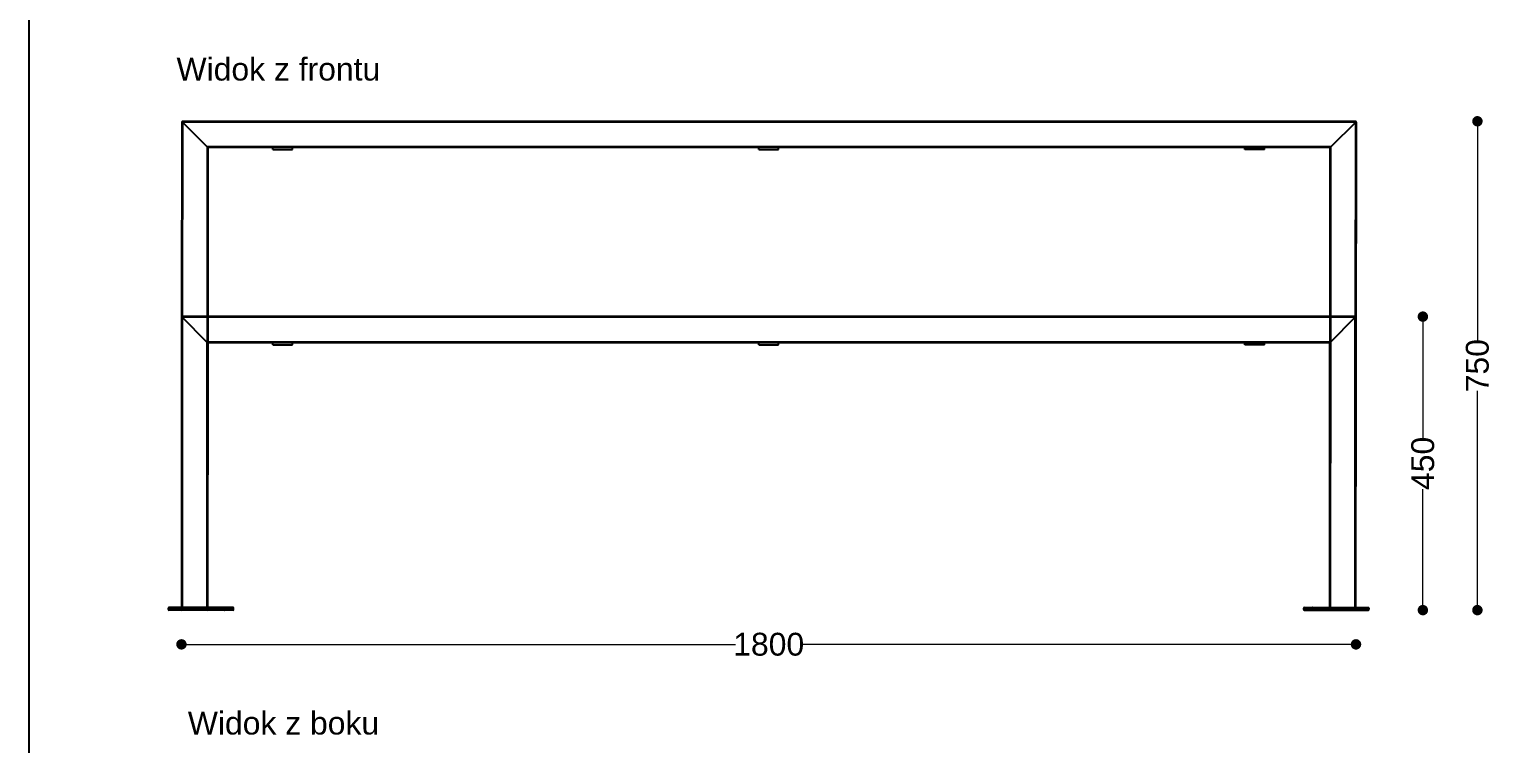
# Model space of a CAD drawing. Header units: millimetres. Extents: x 10366 to 13995, y 24552 to 29685.
# Drawn here: x 10366 to 12609, y 26052 to 27147 of the extents above; entities that cross this region are included whole.
import ezdxf

# ---------------------------------------------------------------- set-up
doc = ezdxf.new("R2010")
doc.units = ezdxf.units.MM
doc.header["$LTSCALE"] = 3
doc.layers.add('DomyÅ›lna', color=7, linetype='Continuous')
doc.layers.add('Hidden_lines', color=7, linetype='Continuous')
doc.styles.get("Standard").update_dxf_attribs({"font": 'arial.ttf'})
doc.dimstyles.new('MATEUSZ', dxfattribs={"dimtxt": 35, "dimasz": 16, "dimexe": 0.18, "dimexo": 0.0625, "dimgap": 0.09, "dimtad": 0, "dimdec": 0, "dimdsep": 46, "dimtxsty": 'Standard', "dimblk": 'DOT', "dimcen": 0.09, "dimse1": 1, "dimse2": 1, "dimadec": 0, "dimazin": 0, "dimtfac": 1, "dimtdec": 0, "dimtofl": 0, "dimtmove": 0, "dimatfit": 3, "dimfxl": 1, "dimtolj": 1, "dimtzin": 0, "dimlwd": 9, "dimlwe": 9, "dimarcsym": 0})

# ---------------------------------------------------------------- blocks, each defined once
blk = doc.blocks.new('_Dot')
at = {"color": 0, "linetype": 'ByBlock', "lineweight": -2}
blk.add_line((-0.5, 0), (-1, 0), dxfattribs=at)
at = {"color": 0, "linetype": 'ByBlock', "const_width": 0.5}
blk.add_lwpolyline([(-0.25, 0, 1), (0.25, 0, 1)], format="xyb", close=True, dxfattribs=at)
blk = doc.blocks.new('*D26')
at = {"color": 0, "lineweight": 9, "transparency": 16777216}
for p, q in [((10615.4, 26204), (11448.7, 26204)), ((12383.4, 26204), (11550, 26204))]:
    blk.add_line(p, q, dxfattribs=at)
at = {"layer": 'Defpoints', "color": 0, "transparency": 16777216}
for p in [(10599.4, 26260.5), (12399.4, 26260.5), (12399.4, 26204)]:
    blk.add_point(p, dxfattribs=at)
at = {"color": 0, "lineweight": 9, "transparency": 16777216, "xscale": 16, "yscale": 16, "zscale": 16, "rotation": 180}
blk.add_blockref('_Dot', (10599.4, 26204), dxfattribs=at)
at = {"color": 0, "lineweight": 9, "transparency": 16777216, "xscale": 16, "yscale": 16, "zscale": 16}
blk.add_blockref('_Dot', (12399.4, 26204), dxfattribs=at)
at = {"color": 0, "transparency": 16777216, "insert": (11499.4, 26204), "char_height": 35, "attachment_point": 5}
blk.add_mtext('\\A1;1800', dxfattribs=at)
blk = doc.blocks.new('*D27')
at = {"color": 0, "lineweight": 9, "transparency": 16777216}
for p, q in [((12501.9, 26690.5), (12501.9, 26520.9)), ((12501.9, 26272.5), (12501.9, 26442.1))]:
    blk.add_line(p, q, dxfattribs=at)
at = {"layer": 'Defpoints', "color": 0, "transparency": 16777216}
for p in [(12398.4, 26706.5), (12418.4, 26256.5), (12501.9, 26256.5)]:
    blk.add_point(p, dxfattribs=at)
at = {"color": 0, "lineweight": 9, "transparency": 16777216, "xscale": 16, "yscale": 16, "zscale": 16}
for p, rotation in [((12501.9, 26706.5), 90), ((12501.9, 26256.5), 270)]:
    blk.add_blockref('_Dot', p, dxfattribs=dict(at, rotation=rotation))
at = {"color": 0, "transparency": 16777216, "insert": (12501.9, 26481.5), "char_height": 35, "attachment_point": 5, "rotation": 90}
blk.add_mtext('\\A1;450', dxfattribs=at)
blk = doc.blocks.new('*D28')
at = {"color": 0, "lineweight": 9, "transparency": 16777216}
for p, q in [((12585.5, 26990), (12585.5, 26669.8)), ((12585.5, 26272.5), (12585.5, 26592.7))]:
    blk.add_line(p, q, dxfattribs=at)
at = {"layer": 'Defpoints', "color": 0, "transparency": 16777216}
for p in [(12398.9, 27006), (12585.5, 27006), (12418.4, 26256.5)]:
    blk.add_point(p, dxfattribs=at)
at = {"color": 0, "lineweight": 9, "transparency": 16777216, "xscale": 16, "yscale": 16, "zscale": 16}
for p, rotation in [((12585.5, 27006), 90), ((12585.5, 26256.5), 270)]:
    blk.add_blockref('_Dot', p, dxfattribs=dict(at, rotation=rotation))
at = {"color": 0, "transparency": 16777216, "insert": (12585.5, 26631.3), "char_height": 35, "attachment_point": 5, "rotation": 90}
blk.add_mtext('\\A1;750', dxfattribs=at)

msp = doc.modelspace()

# ---------------------------------------------------------------- linework, layer by layer
msp.add_lwpolyline([(10366.2, 24552.5), (10366.2, 29684.6), (13995, 29684.6), (13995, 24552.5)], close=True)
at = {"layer": 'DomyÅ›lna'}
for p, q in [((10600, 27004.9), (10599.7, 26705.3)), ((10601, 27004.9), (10600.7, 26705.5)), ((12399, 27005.9), (10601, 27005.9)), ((10601, 27004.9), (10638.9, 26966.9)), ((12399, 27004.9), (10601, 27004.9)), ((12399, 27004.9), (12360.9, 26966.9)), ((12398.7, 26706), (12399, 27004.9)), ((12399.4, 26259.5), (12400, 27004.9)), ((10638.9, 26966.9), (10638.7, 26705.5)), ((12360.9, 26966.9), (10638.9, 26966.9)), ((10639.9, 26964.9), (10639.7, 26705.5)), ((12358.9, 26965.9), (10640.9, 26965.9)), ((10739.7, 26962.9), (10739.7, 26965.9)), ((10739.7, 26962.9), (10769.7, 26962.9)), ((10769.7, 26962.9), (10769.7, 26965.9)), ((11484.4, 26962.9), (11484.4, 26965.9)), ((11484.4, 26962.9), (11514.4, 26962.9)), ((11514.4, 26962.9), (11514.4, 26965.9)), ((12229.1, 26962.9), (12229.1, 26965.9)), ((12259.1, 26962.9), (12229.1, 26962.9)), ((12259.1, 26962.9), (12259.1, 26965.9)), ((12359.7, 26705.5), (12359.9, 26964.9)), ((12360.7, 26705.5), (12360.9, 26966.9)), ((10599.4, 26705.5), (10599.4, 26259.5)), ((10599.4, 26705.5), (10599.4, 26259.5)), ((10599.4, 26705.5), (10599.4, 26259.5)), ((12398.4, 26706.5), (10600.4, 26706.5)), ((12398.4, 26706.5), (10600.4, 26706.5)), ((12398.4, 26706.5), (10600.4, 26706.5)), ((10600.4, 26705.5), (10600.4, 26259.5)), ((10638.4, 26667.5), (10600.4, 26705.5)), ((12398.4, 26705.5), (10600.4, 26705.5)), ((10600.4, 26705.5), (10600.4, 26259.5)), ((12398.4, 26705.5), (10600.4, 26705.5)), ((10638.4, 26667.5), (10600.4, 26705.5)), ((10600.4, 26705.5), (10600.4, 26259.5)), ((12398.4, 26705.5), (10600.4, 26705.5)), ((10638.4, 26667.5), (10600.4, 26705.5)), ((12360.4, 26667.5), (12398.4, 26705.5)), ((12360.4, 26667.5), (12398.4, 26705.5)), ((12360.4, 26667.5), (12398.4, 26705.5)), ((12398.4, 26259.5), (12398.4, 26705.5)), ((12398.4, 26259.5), (12398.4, 26705.5)), ((12398.4, 26259.5), (12398.4, 26705.5)), ((12399.4, 26259.5), (12399.4, 26705.5)), ((12399.4, 26259.5), (12399.4, 26705.5)), ((12399.4, 26259.5), (12399.4, 26705.5)), ((10638.4, 26667.5), (10638.4, 26259.5)), ((12360.4, 26667.5), (10638.4, 26667.5)), ((12360.4, 26667.5), (10638.4, 26667.5)), ((10638.4, 26667.5), (10638.4, 26259.5)), ((12360.4, 26667.5), (10638.4, 26667.5)), ((10638.4, 26667.5), (10638.4, 26259.5)), ((10639.7, 26667.5), (10639.4, 26259.5)), ((12359.4, 26259.5), (12359.7, 26667.5)), ((12360.4, 26259.5), (12360.4, 26667.5)), ((12360.4, 26259.5), (12360.4, 26667.5)), ((12360.4, 26259.5), (12360.4, 26667.5)), ((10639.4, 26665.5), (10639.4, 26259.5)), ((10639.4, 26665.5), (10639.4, 26259.5)), ((10639.4, 26665.5), (10639.4, 26259.5)), ((12358.4, 26666.5), (10640.4, 26666.5)), ((12358.4, 26666.5), (10640.4, 26666.5)), ((12358.4, 26666.5), (10640.4, 26666.5)), ((10739.7, 26663.5), (10739.7, 26666.5)), ((10739.7, 26663.5), (10769.7, 26663.5)), ((10769.7, 26663.5), (10769.7, 26666.5)), ((11484.4, 26663.5), (11484.4, 26666.5)), ((11484.4, 26663.5), (11514.4, 26663.5)), ((11514.4, 26663.5), (11514.4, 26666.5)), ((12229.1, 26663.5), (12229.1, 26666.5)), ((12259.1, 26663.5), (12229.1, 26663.5)), ((12259.1, 26663.5), (12259.1, 26666.5)), ((12359.4, 26259.5), (12359.4, 26665.5)), ((12359.4, 26259.5), (12359.4, 26665.5)), ((12359.4, 26259.5), (12359.4, 26665.5)), ((10599.6, 26511.9), (10599.4, 26259.5)), ((10579.4, 26257.5), (10579.4, 26259.5)), ((10678.4, 26260.5), (10580.4, 26260.5)), ((10580.4, 26257.5), (10580.4, 26259.5)), ((10678.4, 26259.5), (10580.4, 26259.5)), ((10678.4, 26257.5), (10580.4, 26257.5)), ((10678.4, 26256.5), (10580.4, 26256.5)), ((10678.4, 26257.5), (10678.4, 26259.5)), ((10679.4, 26257.5), (10679.4, 26259.5)), ((12319.4, 26257.5), (12319.4, 26259.5)), ((12320.4, 26260.5), (12418.4, 26260.5)), ((12320.4, 26257.5), (12320.4, 26259.5)), ((12320.4, 26259.5), (12418.4, 26259.5)), ((12320.4, 26257.5), (12418.4, 26257.5)), ((12320.4, 26256.5), (12418.4, 26256.5)), ((12418.4, 26257.5), (12418.4, 26259.5)), ((12419.4, 26257.5), (12419.4, 26259.5))]:
    msp.add_line(p, q, dxfattribs=at)
for points in [[(10601, 27004.9, 0), (10600, 27004.9, 0)], [(10601, 27005.9, 0), (10601, 27005.9, 0), (10601, 27005.9, 0), (10601, 27005.9, 0), (10601, 27005.9, 0), (10601, 27005.9, 0), (10601, 27005.9, 0), (10601, 27005.9, 0), (10601, 27005.9, 0), (10601, 27005.9, 0), (10601, 27005.9, 0), (10601, 27005.9, 0), (10601, 27005.9, 0), (10601, 27005.9, 0), (10601, 27005.9, 0), (10601, 27005.9, 0), (10601, 27005.8, 0), (10601, 27004.9, 0)], [(12399, 27004.9, 0), (12399, 27005.9, 0)], [(12400, 27004.9, 0), (12400, 27004.9, 0), (12400, 27004.9, 0), (12400, 27004.9, 0), (12400, 27004.9, 0), (12400, 27004.9, 0), (12400, 27004.9, 0), (12400, 27004.9, 0), (12400, 27004.9, 0), (12400, 27004.9, 0), (12400, 27004.9, 0), (12400, 27004.9, 0), (12400, 27004.9, 0), (12400, 27004.9, 0), (12400, 27004.9, 0), (12399.9, 27004.9, 0), (12399.8, 27004.9, 0), (12399, 27004.9, 0)], [(10638.9, 26966.9, 0), (10639.3, 26966.7, 0), (10639.6, 26966.6, 0), (10640.3, 26966.4, 0), (10640.5, 26966.3, 0), (10640.7, 26966.2, 0), (10640.8, 26966.1, 0), (10640.8, 26966.1, 0), (10640.9, 26966, 0), (10640.9, 26965.9, 0)], [(10639.9, 26964.9, 0), (10639.9, 26964.9, 0), (10639.9, 26964.9, 0), (10639.9, 26964.9, 0), (10639.9, 26964.9, 0), (10639.9, 26964.9, 0), (10639.9, 26964.9, 0), (10639.9, 26964.9, 0), (10639.9, 26964.9, 0), (10639.9, 26964.9, 0), (10639.9, 26964.9, 0), (10639.9, 26964.9, 0), (10639.9, 26965, 0), (10639.8, 26965.1, 0), (10639.7, 26965.2, 0), (10639.6, 26965.3, 0), (10639.5, 26965.5, 0), (10639.4, 26965.9, 0), (10639.3, 26966.3, 0), (10639.1, 26966.6, 0), (10638.9, 26966.9, 0)], [(12358.9, 26965.9, 0), (12358.9, 26965.9, 0), (12358.9, 26965.9, 0), (12358.9, 26965.9, 0), (12358.9, 26965.9, 0), (12358.9, 26965.9, 0), (12358.9, 26965.9, 0), (12358.9, 26965.9, 0), (12358.9, 26965.9, 0), (12358.9, 26965.9, 0), (12358.9, 26965.9, 0), (12358.9, 26965.9, 0), (12359, 26966, 0), (12359.1, 26966.1, 0), (12359.2, 26966.2, 0), (12359.3, 26966.3, 0), (12359.5, 26966.3, 0), (12359.9, 26966.5, 0), (12360.3, 26966.6, 0), (12360.6, 26966.7, 0), (12360.9, 26966.9, 0)], [(12360.9, 26966.9, 0), (12360.7, 26966.6, 0), (12360.6, 26966.2, 0), (12360.4, 26965.6, 0), (12360.3, 26965.3, 0), (12360.2, 26965.2, 0), (12360.2, 26965.1, 0), (12360.1, 26965, 0), (12360, 26965, 0), (12359.9, 26964.9, 0)], [(10600.4, 26705.5, 0), (10599.4, 26705.5, 0)], [(10600.4, 26705.5, 0), (10599.4, 26705.5, 0)], [(10600.4, 26705.5, 0), (10599.4, 26705.5, 0)], [(10600.4, 26706.5, 0), (10600.4, 26706.5, 0), (10600.4, 26706.5, 0), (10600.4, 26706.5, 0), (10600.4, 26706.5, 0), (10600.4, 26706.5, 0), (10600.4, 26706.5, 0), (10600.4, 26706.5, 0), (10600.4, 26706.5, 0), (10600.4, 26706.5, 0), (10600.4, 26706.5, 0), (10600.4, 26706.5, 0), (10600.4, 26706.5, 0), (10600.4, 26706.5, 0), (10600.4, 26706.5, 0), (10600.4, 26706.5, 0), (10600.4, 26706.4, 0), (10600.4, 26705.5, 0)], [(10600.4, 26706.5, 0), (10600.4, 26706.5, 0), (10600.4, 26706.5, 0), (10600.4, 26706.5, 0), (10600.4, 26706.5, 0), (10600.4, 26706.5, 0), (10600.4, 26706.5, 0), (10600.4, 26706.5, 0), (10600.4, 26706.5, 0), (10600.4, 26706.5, 0), (10600.4, 26706.5, 0), (10600.4, 26706.5, 0), (10600.4, 26706.5, 0), (10600.4, 26706.5, 0), (10600.4, 26706.5, 0), (10600.4, 26706.5, 0), (10600.4, 26706.4, 0), (10600.4, 26705.5, 0)], [(10600.4, 26706.5, 0), (10600.4, 26706.5, 0), (10600.4, 26706.5, 0), (10600.4, 26706.5, 0), (10600.4, 26706.5, 0), (10600.4, 26706.5, 0), (10600.4, 26706.5, 0), (10600.4, 26706.5, 0), (10600.4, 26706.5, 0), (10600.4, 26706.5, 0), (10600.4, 26706.5, 0), (10600.4, 26706.5, 0), (10600.4, 26706.5, 0), (10600.4, 26706.5, 0), (10600.4, 26706.5, 0), (10600.4, 26706.5, 0), (10600.4, 26706.4, 0), (10600.4, 26705.5, 0)], [(12398.4, 26705.5, 0), (12398.4, 26706.5, 0)], [(12398.4, 26705.5, 0), (12398.4, 26706.5, 0)], [(12398.4, 26705.5, 0), (12398.4, 26706.5, 0)], [(12399.4, 26705.5, 0), (12399.4, 26705.5, 0), (12399.4, 26705.5, 0), (12399.4, 26705.5, 0), (12399.4, 26705.5, 0), (12399.4, 26705.5, 0), (12399.4, 26705.5, 0), (12399.4, 26705.5, 0), (12399.4, 26705.5, 0), (12399.4, 26705.5, 0), (12399.4, 26705.5, 0), (12399.4, 26705.5, 0), (12399.4, 26705.5, 0), (12399.4, 26705.5, 0), (12399.4, 26705.5, 0), (12399.3, 26705.5, 0), (12399.2, 26705.5, 0), (12398.4, 26705.5, 0)], [(12399.4, 26705.5, 0), (12399.4, 26705.5, 0), (12399.4, 26705.5, 0), (12399.4, 26705.5, 0), (12399.4, 26705.5, 0), (12399.4, 26705.5, 0), (12399.4, 26705.5, 0), (12399.4, 26705.5, 0), (12399.4, 26705.5, 0), (12399.4, 26705.5, 0), (12399.4, 26705.5, 0), (12399.4, 26705.5, 0), (12399.4, 26705.5, 0), (12399.4, 26705.5, 0), (12399.4, 26705.5, 0), (12399.3, 26705.5, 0), (12399.2, 26705.5, 0), (12398.4, 26705.5, 0)], [(12399.4, 26705.5, 0), (12399.4, 26705.5, 0), (12399.4, 26705.5, 0), (12399.4, 26705.5, 0), (12399.4, 26705.5, 0), (12399.4, 26705.5, 0), (12399.4, 26705.5, 0), (12399.4, 26705.5, 0), (12399.4, 26705.5, 0), (12399.4, 26705.5, 0), (12399.4, 26705.5, 0), (12399.4, 26705.5, 0), (12399.4, 26705.5, 0), (12399.4, 26705.5, 0), (12399.4, 26705.5, 0), (12399.3, 26705.5, 0), (12399.2, 26705.5, 0), (12398.4, 26705.5, 0)], [(10638.4, 26667.5, 0), (10638.7, 26667.3, 0), (10639.1, 26667.2, 0), (10639.7, 26667, 0), (10640, 26666.9, 0), (10640.1, 26666.8, 0), (10640.2, 26666.7, 0), (10640.3, 26666.7, 0), (10640.3, 26666.6, 0), (10640.4, 26666.5, 0)], [(10639.4, 26665.5, 0), (10639.4, 26665.5, 0), (10639.4, 26665.5, 0), (10639.4, 26665.5, 0), (10639.4, 26665.5, 0), (10639.4, 26665.5, 0), (10639.4, 26665.5, 0), (10639.4, 26665.5, 0), (10639.4, 26665.5, 0), (10639.4, 26665.5, 0), (10639.4, 26665.5, 0), (10639.4, 26665.5, 0), (10639.3, 26665.6, 0), (10639.2, 26665.6, 0), (10639.1, 26665.8, 0), (10639, 26665.9, 0), (10639, 26666.1, 0), (10638.8, 26666.4, 0), (10638.7, 26666.9, 0), (10638.6, 26667.2, 0), (10638.4, 26667.5, 0)], [(10638.4, 26667.5, 0), (10638.7, 26667.3, 0), (10639.1, 26667.2, 0), (10639.7, 26667, 0), (10640, 26666.9, 0), (10640.1, 26666.8, 0), (10640.2, 26666.7, 0), (10640.3, 26666.7, 0), (10640.3, 26666.6, 0), (10640.4, 26666.5, 0)], [(10639.4, 26665.5, 0), (10639.4, 26665.5, 0), (10639.4, 26665.5, 0), (10639.4, 26665.5, 0), (10639.4, 26665.5, 0), (10639.4, 26665.5, 0), (10639.4, 26665.5, 0), (10639.4, 26665.5, 0), (10639.4, 26665.5, 0), (10639.4, 26665.5, 0), (10639.4, 26665.5, 0), (10639.4, 26665.5, 0), (10639.3, 26665.6, 0), (10639.2, 26665.6, 0), (10639.1, 26665.8, 0), (10639, 26665.9, 0), (10639, 26666.1, 0), (10638.8, 26666.4, 0), (10638.7, 26666.9, 0), (10638.6, 26667.2, 0), (10638.4, 26667.5, 0)], [(10639.4, 26665.5, 0), (10639.4, 26665.5, 0), (10639.4, 26665.5, 0), (10639.4, 26665.5, 0), (10639.4, 26665.5, 0), (10639.4, 26665.5, 0), (10639.4, 26665.5, 0), (10639.4, 26665.5, 0), (10639.4, 26665.5, 0), (10639.4, 26665.5, 0), (10639.4, 26665.5, 0), (10639.4, 26665.5, 0), (10639.3, 26665.6, 0), (10639.2, 26665.6, 0), (10639.1, 26665.8, 0), (10639, 26665.9, 0), (10639, 26666.1, 0), (10638.8, 26666.4, 0), (10638.7, 26666.9, 0), (10638.6, 26667.2, 0), (10638.4, 26667.5, 0)], [(10638.4, 26667.5, 0), (10638.7, 26667.3, 0), (10639.1, 26667.2, 0), (10639.7, 26667, 0), (10640, 26666.9, 0), (10640.1, 26666.8, 0), (10640.2, 26666.7, 0), (10640.3, 26666.7, 0), (10640.3, 26666.6, 0), (10640.4, 26666.5, 0)], [(12358.4, 26666.5, 0), (12358.4, 26666.5, 0), (12358.4, 26666.5, 0), (12358.4, 26666.5, 0), (12358.4, 26666.5, 0), (12358.4, 26666.5, 0), (12358.4, 26666.5, 0), (12358.4, 26666.5, 0), (12358.4, 26666.5, 0), (12358.4, 26666.5, 0), (12358.4, 26666.5, 0), (12358.4, 26666.5, 0), (12358.4, 26666.6, 0), (12358.5, 26666.7, 0), (12358.6, 26666.8, 0), (12358.7, 26666.9, 0), (12358.9, 26666.9, 0), (12359.3, 26667.1, 0), (12359.7, 26667.2, 0), (12360.1, 26667.3, 0), (12360.4, 26667.5, 0)], [(12358.4, 26666.5, 0), (12358.4, 26666.5, 0), (12358.4, 26666.5, 0), (12358.4, 26666.5, 0), (12358.4, 26666.5, 0), (12358.4, 26666.5, 0), (12358.4, 26666.5, 0), (12358.4, 26666.5, 0), (12358.4, 26666.5, 0), (12358.4, 26666.5, 0), (12358.4, 26666.5, 0), (12358.4, 26666.5, 0), (12358.4, 26666.6, 0), (12358.5, 26666.7, 0), (12358.6, 26666.8, 0), (12358.7, 26666.9, 0), (12358.9, 26666.9, 0), (12359.3, 26667.1, 0), (12359.7, 26667.2, 0), (12360.1, 26667.3, 0), (12360.4, 26667.5, 0)], [(12358.4, 26666.5, 0), (12358.4, 26666.5, 0), (12358.4, 26666.5, 0), (12358.4, 26666.5, 0), (12358.4, 26666.5, 0), (12358.4, 26666.5, 0), (12358.4, 26666.5, 0), (12358.4, 26666.5, 0), (12358.4, 26666.5, 0), (12358.4, 26666.5, 0), (12358.4, 26666.5, 0), (12358.4, 26666.5, 0), (12358.4, 26666.6, 0), (12358.5, 26666.7, 0), (12358.6, 26666.8, 0), (12358.7, 26666.9, 0), (12358.9, 26666.9, 0), (12359.3, 26667.1, 0), (12359.7, 26667.2, 0), (12360.1, 26667.3, 0), (12360.4, 26667.5, 0)], [(12360.4, 26667.5, 0), (12360.2, 26667.2, 0), (12360, 26666.8, 0), (12359.8, 26666.2, 0), (12359.7, 26665.9, 0), (12359.7, 26665.8, 0), (12359.6, 26665.7, 0), (12359.5, 26665.6, 0), (12359.4, 26665.6, 0), (12359.4, 26665.5, 0), (12359.4, 26665.5, 0), (12359.4, 26665.5, 0), (12359.4, 26665.5, 0), (12359.4, 26665.5, 0), (12359.4, 26665.5, 0), (12359.4, 26665.5, 0), (12359.4, 26665.5, 0), (12359.4, 26665.5, 0), (12359.4, 26665.5, 0), (12359.4, 26665.5, 0), (12359.4, 26665.5, 0), (12359.4, 26665.5, 0), (12359.4, 26665.5, 0), (12359.4, 26665.5, 0)], [(12360.4, 26667.5, 0), (12360.2, 26667.2, 0), (12360, 26666.8, 0), (12359.8, 26666.2, 0), (12359.7, 26665.9, 0), (12359.7, 26665.8, 0), (12359.6, 26665.7, 0), (12359.5, 26665.6, 0), (12359.4, 26665.6, 0), (12359.4, 26665.5, 0), (12359.4, 26665.5, 0), (12359.4, 26665.5, 0), (12359.4, 26665.5, 0), (12359.4, 26665.5, 0), (12359.4, 26665.5, 0), (12359.4, 26665.5, 0), (12359.4, 26665.5, 0), (12359.4, 26665.5, 0), (12359.4, 26665.5, 0), (12359.4, 26665.5, 0), (12359.4, 26665.5, 0), (12359.4, 26665.5, 0), (12359.4, 26665.5, 0), (12359.4, 26665.5, 0)], [(12360.4, 26667.5, 0), (12360.2, 26667.2, 0), (12360, 26666.8, 0), (12359.8, 26666.2, 0), (12359.7, 26665.9, 0), (12359.7, 26665.8, 0), (12359.6, 26665.7, 0), (12359.5, 26665.6, 0), (12359.4, 26665.6, 0), (12359.4, 26665.5, 0), (12359.4, 26665.5, 0), (12359.4, 26665.5, 0), (12359.4, 26665.5, 0), (12359.4, 26665.5, 0), (12359.4, 26665.5, 0), (12359.4, 26665.5, 0), (12359.4, 26665.5, 0), (12359.4, 26665.5, 0), (12359.4, 26665.5, 0), (12359.4, 26665.5, 0), (12359.4, 26665.5, 0), (12359.4, 26665.5, 0), (12359.4, 26665.5, 0), (12359.4, 26665.5, 0)], [(10579.4, 26259.5, 0), (10579.4, 26259.5, 0), (10579.4, 26259.5, 0), (10579.4, 26259.5, 0), (10579.4, 26259.5, 0), (10579.4, 26259.5, 0), (10579.4, 26259.5, 0), (10579.4, 26259.5, 0), (10579.4, 26259.5, 0), (10579.4, 26259.5, 0), (10579.4, 26259.5, 0), (10579.4, 26259.5, 0), (10579.4, 26259.5, 0), (10579.4, 26259.5, 0), (10579.4, 26259.5, 0), (10579.4, 26259.5, 0), (10579.5, 26259.5, 0), (10580.4, 26259.5, 0)], [(10580.4, 26257.5, 0), (10579.4, 26257.5, 0)], [(10580.4, 26259.5, 0), (10580.4, 26260.5, 0)], [(10580.4, 26256.5, 0), (10580.4, 26256.5, 0), (10580.4, 26256.5, 0), (10580.4, 26256.5, 0), (10580.4, 26256.5, 0), (10580.4, 26256.5, 0), (10580.4, 26256.5, 0), (10580.4, 26256.5, 0), (10580.4, 26256.5, 0), (10580.4, 26256.5, 0), (10580.4, 26256.5, 0), (10580.4, 26256.5, 0), (10580.4, 26256.5, 0), (10580.4, 26256.5, 0), (10580.4, 26256.5, 0), (10580.4, 26256.5, 0), (10580.4, 26256.6, 0), (10580.4, 26257.5, 0)], [(10638.4, 26256.5, 0), (10638.4, 26256.5, 0), (10638.4, 26256.5, 0), (10638.4, 26256.5, 0), (10638.4, 26256.5, 0), (10638.4, 26256.5, 0), (10638.4, 26256.5, 0), (10638.4, 26256.5, 0), (10638.4, 26256.5, 0), (10638.4, 26256.5, 0), (10638.4, 26256.5, 0), (10638.4, 26256.5, 0), (10638.4, 26256.5, 0), (10638.4, 26256.5, 0), (10638.4, 26256.5, 0), (10638.4, 26256.5, 0), (10638.4, 26256.6, 0), (10638.4, 26257.5, 0)], [(10638.4, 26256.5, 0), (10638.4, 26256.5, 0), (10638.4, 26256.5, 0), (10638.4, 26256.5, 0), (10638.4, 26256.5, 0), (10638.4, 26256.5, 0), (10638.4, 26256.5, 0), (10638.4, 26256.5, 0), (10638.4, 26256.5, 0), (10638.4, 26256.5, 0), (10638.4, 26256.5, 0), (10638.4, 26256.5, 0), (10638.4, 26256.5, 0), (10638.4, 26256.5, 0), (10638.4, 26256.5, 0), (10638.4, 26256.5, 0), (10638.4, 26256.6, 0), (10638.4, 26257.5, 0)], [(10638.4, 26256.5, 0), (10638.4, 26256.5, 0), (10638.4, 26256.5, 0), (10638.4, 26256.5, 0), (10638.4, 26256.5, 0), (10638.4, 26256.5, 0), (10638.4, 26256.5, 0), (10638.4, 26256.5, 0), (10638.4, 26256.5, 0), (10638.4, 26256.5, 0), (10638.4, 26256.5, 0), (10638.4, 26256.5, 0), (10638.4, 26256.5, 0), (10638.4, 26256.5, 0), (10638.4, 26256.5, 0), (10638.4, 26256.5, 0), (10638.4, 26256.6, 0), (10638.4, 26257.5, 0)], [(10666, 26260.5, 0), (10665.8, 26260.5, 0), (10665.8, 26260.5, 0), (10665.7, 26260.4, 0), (10665.6, 26260.4, 0), (10665.5, 26260.3, 0), (10665.4, 26260.3, 0), (10665.4, 26260.2, 0), (10665.3, 26260.2, 0), (10665.2, 26260.1, 0), (10665.2, 26260, 0), (10665.2, 26259.9, 0), (10665.1, 26259.8, 0), (10665.1, 26259.7, 0), (10665.1, 26259.6, 0), (10665.1, 26259.5, 0)], [(10678.4, 26260.5, 0), (10678.4, 26260.5, 0), (10678.4, 26260.5, 0), (10678.4, 26260.5, 0), (10678.4, 26260.5, 0), (10678.4, 26260.5, 0), (10678.4, 26260.5, 0), (10678.4, 26260.5, 0), (10678.4, 26260.5, 0), (10678.4, 26260.5, 0), (10678.4, 26260.5, 0), (10678.4, 26260.5, 0), (10678.4, 26260.5, 0), (10678.4, 26260.5, 0), (10678.4, 26260.5, 0), (10678.4, 26260.5, 0), (10678.4, 26260.4, 0), (10678.4, 26259.5, 0)], [(10678.4, 26259.5, 0), (10679.4, 26259.5, 0)], [(10678.4, 26257.5, 0), (10678.4, 26256.5, 0)], [(10679.4, 26257.5, 0), (10679.4, 26257.5, 0), (10679.4, 26257.5, 0), (10679.4, 26257.5, 0), (10679.4, 26257.5, 0), (10679.4, 26257.5, 0), (10679.4, 26257.5, 0), (10679.4, 26257.5, 0), (10679.4, 26257.5, 0), (10679.4, 26257.5, 0), (10679.4, 26257.5, 0), (10679.4, 26257.5, 0), (10679.4, 26257.5, 0), (10679.4, 26257.5, 0), (10679.3, 26257.5, 0), (10679.2, 26257.5, 0), (10678.4, 26257.5, 0)], [(12320.4, 26259.5, 0), (12319.4, 26259.5, 0)], [(12319.4, 26257.5, 0), (12319.4, 26257.5, 0), (12319.4, 26257.5, 0), (12319.4, 26257.5, 0), (12319.4, 26257.5, 0), (12319.4, 26257.5, 0), (12319.4, 26257.5, 0), (12319.4, 26257.5, 0), (12319.4, 26257.5, 0), (12319.4, 26257.5, 0), (12319.4, 26257.5, 0), (12319.4, 26257.5, 0), (12319.4, 26257.5, 0), (12319.4, 26257.5, 0), (12319.4, 26257.5, 0), (12319.5, 26257.5, 0), (12320.4, 26257.5, 0)], [(12320.4, 26260.5, 0), (12320.4, 26260.5, 0), (12320.4, 26260.5, 0), (12320.4, 26260.5, 0), (12320.4, 26260.5, 0), (12320.4, 26260.5, 0), (12320.4, 26260.5, 0), (12320.4, 26260.5, 0), (12320.4, 26260.5, 0), (12320.4, 26260.5, 0), (12320.4, 26260.5, 0), (12320.4, 26260.5, 0), (12320.4, 26260.5, 0), (12320.4, 26260.5, 0), (12320.4, 26260.5, 0), (12320.4, 26260.5, 0), (12320.4, 26260.4, 0), (12320.4, 26259.5, 0)], [(12320.4, 26257.5, 0), (12320.4, 26256.5, 0)], [(12333.7, 26259.5, 0), (12333.6, 26259.6, 0), (12333.6, 26259.7, 0), (12333.6, 26259.8, 0), (12333.6, 26259.9, 0), (12333.5, 26260, 0), (12333.5, 26260.1, 0), (12333.4, 26260.2, 0), (12333.4, 26260.2, 0), (12333.3, 26260.3, 0), (12333.2, 26260.3, 0), (12333.1, 26260.4, 0), (12333.1, 26260.4, 0), (12333, 26260.5, 0), (12332.9, 26260.5, 0), (12332.8, 26260.5, 0), (12332.7, 26260.5, 0)], [(12332.7, 26256.5, 0), (12332.9, 26256.5, 0), (12333, 26256.6, 0), (12333.1, 26256.6, 0), (12333.1, 26256.6, 0), (12333.2, 26256.7, 0), (12333.3, 26256.8, 0), (12333.4, 26256.8, 0), (12333.4, 26256.9, 0), (12333.5, 26257, 0), (12333.5, 26257, 0), (12333.6, 26257.1, 0), (12333.6, 26257.2, 0), (12333.6, 26257.3, 0), (12333.6, 26257.4, 0), (12333.7, 26257.5, 0)], [(12398.4, 26256.5, 0), (12398.4, 26256.5, 0), (12398.4, 26256.5, 0), (12398.4, 26256.5, 0), (12398.4, 26256.5, 0), (12398.4, 26256.5, 0), (12398.4, 26256.5, 0), (12398.4, 26256.5, 0), (12398.4, 26256.5, 0), (12398.4, 26256.5, 0), (12398.4, 26256.5, 0), (12398.4, 26256.5, 0), (12398.4, 26256.5, 0), (12398.4, 26256.5, 0), (12398.4, 26256.5, 0), (12398.4, 26256.5, 0), (12398.4, 26256.6, 0), (12398.4, 26257.5, 0)], [(12398.4, 26256.5, 0), (12398.4, 26256.5, 0), (12398.4, 26256.5, 0), (12398.4, 26256.5, 0), (12398.4, 26256.5, 0), (12398.4, 26256.5, 0), (12398.4, 26256.5, 0), (12398.4, 26256.5, 0), (12398.4, 26256.5, 0), (12398.4, 26256.5, 0), (12398.4, 26256.5, 0), (12398.4, 26256.5, 0), (12398.4, 26256.5, 0), (12398.4, 26256.5, 0), (12398.4, 26256.5, 0), (12398.4, 26256.5, 0), (12398.4, 26256.6, 0), (12398.4, 26257.5, 0)], [(12398.4, 26256.5, 0), (12398.4, 26256.5, 0), (12398.4, 26256.5, 0), (12398.4, 26256.5, 0), (12398.4, 26256.5, 0), (12398.4, 26256.5, 0), (12398.4, 26256.5, 0), (12398.4, 26256.5, 0), (12398.4, 26256.5, 0), (12398.4, 26256.5, 0), (12398.4, 26256.5, 0), (12398.4, 26256.5, 0), (12398.4, 26256.5, 0), (12398.4, 26256.5, 0), (12398.4, 26256.5, 0), (12398.4, 26256.5, 0), (12398.4, 26256.6, 0), (12398.4, 26257.5, 0)], [(12418.4, 26259.5, 0), (12418.4, 26260.5, 0)], [(12419.4, 26259.5, 0), (12419.4, 26259.5, 0), (12419.4, 26259.5, 0), (12419.4, 26259.5, 0), (12419.4, 26259.5, 0), (12419.4, 26259.5, 0), (12419.4, 26259.5, 0), (12419.4, 26259.5, 0), (12419.4, 26259.5, 0), (12419.4, 26259.5, 0), (12419.4, 26259.5, 0), (12419.4, 26259.5, 0), (12419.4, 26259.5, 0), (12419.4, 26259.5, 0), (12419.4, 26259.5, 0), (12419.3, 26259.5, 0), (12419.2, 26259.5, 0), (12418.4, 26259.5, 0)], [(12418.4, 26257.5, 0), (12419.4, 26257.5, 0)], [(12418.4, 26256.5, 0), (12418.4, 26256.5, 0), (12418.4, 26256.5, 0), (12418.4, 26256.5, 0), (12418.4, 26256.5, 0), (12418.4, 26256.5, 0), (12418.4, 26256.5, 0), (12418.4, 26256.5, 0), (12418.4, 26256.5, 0), (12418.4, 26256.5, 0), (12418.4, 26256.5, 0), (12418.4, 26256.5, 0), (12418.4, 26256.5, 0), (12418.4, 26256.5, 0), (12418.4, 26256.5, 0), (12418.4, 26256.5, 0), (12418.4, 26256.6, 0), (12418.4, 26257.5, 0)]]:
    msp.add_polyline3d(points, dxfattribs=at)
for centre, start, end in [((10601, 27004.9), 90, 179.9541), ((12399, 27004.9), 359.9541, 90), ((10640.9, 26964.9), 90, 179.9541), ((12358.9, 26964.9), 359.9541, 90), ((10600.4, 26705.5), 90, 180), ((10600.4, 26705.5), 90, 180), ((10600.4, 26705.5), 90, 180), ((12398.4, 26705.5), 0, 90), ((12398.4, 26705.5), 0, 90), ((12398.4, 26705.5), 0, 90), ((10640.4, 26665.5), 90, 180), ((10640.4, 26665.5), 90, 180), ((10640.4, 26665.5), 90, 180), ((12358.4, 26665.5), 0, 90), ((12358.4, 26665.5), 0, 90), ((12358.4, 26665.5), 0, 90), ((10580.4, 26259.5), 90, 180), ((10580.4, 26257.5), 180, 270), ((10600.4, 26257.5), 180, 270), ((10600.4, 26257.5), 180, 270), ((10600.4, 26257.5), 180, 270), ((10638.4, 26257.5), 270, 0), ((10638.4, 26257.5), 270, 0), ((10638.4, 26257.5), 270, 0), ((10638.4, 26257.5), 270, 0), ((10654.1, 26257.5), 270, 0), ((10678.4, 26259.5), 0, 90), ((10678.4, 26257.5), 270, 0), ((12320.4, 26259.5), 90, 180), ((12320.4, 26257.5), 180, 270), ((12344.7, 26259.5), 90, 180), ((12360.4, 26257.5), 180, 270), ((12360.4, 26257.5), 180, 270), ((12360.4, 26257.5), 180, 270), ((12360.4, 26257.5), 180, 270), ((12418.4, 26259.5), 0, 90), ((12418.4, 26257.5), 270, 0)]:
    msp.add_arc(centre, 1, start, end, dxfattribs=at)
at = {"layer": 'Hidden_lines'}
for p, q in [((10599.7, 26705.3), (10599.6, 26516.2)), ((10600.7, 26705.5), (10600.4, 26257.5)), ((10638.7, 26705.5), (10638.4, 26257.5)), ((10639.7, 26705.5), (10639.7, 26667.5)), ((12359.7, 26667.5), (12359.7, 26705.5)), ((12360.4, 26257.5), (12360.7, 26705.5)), ((12398.4, 26257.5), (12398.7, 26706)), ((10599.4, 26257.5), (10599.4, 26260.5)), ((10599.4, 26259.5), (10599.4, 26257.5)), ((10599.4, 26259.5), (10599.4, 26257.5)), ((10599.4, 26259.5), (10599.4, 26257.5)), ((10599.4, 26259.5), (10599.4, 26257.5)), ((10600.4, 26257.5), (10600.4, 26260.5)), ((10600.4, 26259.5), (10600.4, 26257.5)), ((10600.4, 26259.5), (10600.4, 26257.5)), ((10600.4, 26259.5), (10600.4, 26257.5)), ((10638.4, 26257.5), (10638.4, 26260.5)), ((10638.4, 26259.5), (10638.4, 26257.5)), ((10638.4, 26259.5), (10638.4, 26257.5)), ((10638.4, 26259.5), (10638.4, 26257.5)), ((10639.4, 26257.5), (10639.4, 26260.5)), ((10639.4, 26259.5), (10639.4, 26257.5)), ((10639.4, 26259.5), (10639.4, 26257.5)), ((10639.4, 26259.5), (10639.4, 26257.5)), ((10639.4, 26259.5), (10639.4, 26257.5)), ((10654.5, 26260.5), (10654.5, 26256.5)), ((10655.1, 26257.5), (10655.1, 26259.5)), ((10664.5, 26260.5), (10664.5, 26256.5)), ((10665.1, 26259.5), (10665.1, 26257.5)), ((12333.7, 26257.5), (12333.7, 26259.5)), ((12334.3, 26256.5), (12334.3, 26260.5)), ((12343.7, 26257.5), (12343.7, 26259.5)), ((12344.3, 26260.5), (12344.3, 26256.5)), ((12359.4, 26257.5), (12359.4, 26260.5)), ((12359.4, 26257.5), (12359.4, 26259.5)), ((12359.4, 26257.5), (12359.4, 26259.5)), ((12359.4, 26257.5), (12359.4, 26259.5)), ((12359.4, 26257.5), (12359.4, 26259.5)), ((12360.4, 26257.5), (12360.4, 26260.5)), ((12360.4, 26257.5), (12360.4, 26259.5)), ((12360.4, 26257.5), (12360.4, 26259.5)), ((12360.4, 26257.5), (12360.4, 26259.5)), ((12398.4, 26257.5), (12398.4, 26260.5)), ((12398.4, 26257.5), (12398.4, 26259.5)), ((12398.4, 26257.5), (12398.4, 26259.5)), ((12398.4, 26257.5), (12398.4, 26259.5)), ((12399.4, 26257.5), (12399.4, 26260.5)), ((12399.4, 26257.5), (12399.4, 26259.5)), ((12399.4, 26257.5), (12399.4, 26259.5)), ((12399.4, 26257.5), (12399.4, 26259.5)), ((12399.4, 26257.5), (12399.4, 26259.5))]:
    msp.add_line(p, q, dxfattribs=at)
for points in [[(10600.4, 26257.5, 0), (10600.4, 26256.5, 0)], [(10600.4, 26257.5, 0), (10600.4, 26256.5, 0)], [(10600.4, 26257.5, 0), (10600.4, 26256.5, 0)], [(10600.4, 26256.5, 0), (10600.4, 26256.5, 0), (10600.4, 26256.5, 0), (10600.4, 26256.5, 0), (10600.4, 26256.5, 0), (10600.4, 26256.5, 0), (10600.4, 26256.5, 0), (10600.4, 26256.5, 0), (10600.4, 26256.5, 0), (10600.4, 26256.5, 0), (10600.4, 26256.5, 0), (10600.4, 26256.5, 0), (10600.4, 26256.5, 0), (10600.4, 26256.5, 0), (10600.4, 26256.5, 0), (10600.4, 26256.5, 0), (10600.4, 26256.6, 0), (10600.4, 26257.5, 0)], [(10638.4, 26257.5, 0), (10638.4, 26256.5, 0)], [(10665.1, 26257.5, 0), (10665.1, 26257.4, 0), (10665.1, 26257.3, 0), (10665.1, 26257.2, 0), (10665.2, 26257.1, 0), (10665.2, 26257, 0), (10665.2, 26257, 0), (10665.3, 26256.9, 0), (10665.4, 26256.8, 0), (10665.4, 26256.8, 0), (10665.5, 26256.7, 0), (10665.6, 26256.6, 0), (10665.7, 26256.6, 0), (10665.8, 26256.6, 0), (10665.8, 26256.5, 0), (10665.9, 26256.5, 0), (10666, 26256.5, 0)], [(12360.4, 26257.5, 0), (12360.4, 26256.5, 0)], [(12360.4, 26257.5, 0), (12360.4, 26256.5, 0)], [(12360.4, 26257.5, 0), (12360.4, 26256.5, 0)], [(12360.4, 26257.5, 0), (12360.4, 26256.5, 0)], [(12398.4, 26256.5, 0), (12398.4, 26256.5, 0), (12398.4, 26256.5, 0), (12398.4, 26256.5, 0), (12398.4, 26256.5, 0), (12398.4, 26256.5, 0), (12398.4, 26256.5, 0), (12398.4, 26256.5, 0), (12398.4, 26256.5, 0), (12398.4, 26256.5, 0), (12398.4, 26256.5, 0), (12398.4, 26256.5, 0), (12398.4, 26256.5, 0), (12398.4, 26256.5, 0), (12398.4, 26256.5, 0), (12398.4, 26256.5, 0), (12398.4, 26256.6, 0), (12398.4, 26257.5, 0)]]:
    msp.add_polyline3d(points, dxfattribs=at)
for centre, start, end in [((10600.4, 26257.5), 180, 270), ((10654.1, 26259.5), 0, 90), ((12344.7, 26257.5), 180, 270), ((12398.4, 26257.5), 270, 0), ((12398.4, 26257.5), 270, 0), ((12398.4, 26257.5), 270, 0), ((12398.4, 26257.5), 270, 0)]:
    msp.add_arc(centre, 1, start, end, dxfattribs=at)

# ---------------------------------------------------------------- texts
for s, p in [('Widok z frontu', (10591.9, 27068.5)), ('Widok z boku', (10609.2, 26065.8))]:
    msp.add_text(s, height=34.962).set_placement(p)

# ---------------------------------------------------------------- dimensions: what is measured, and where the dimension line sits
for base, p1, p2, picture, middle in [((12585.4727, 27006.046), (12418.3679, 26256.5198), (12398.8645, 27006.046), '*D28', (12585.4727, 26631.2829)), ((12501.9, 26256.5), (12398.4, 26706.5), (12418.4, 26256.5), '*D27', (12501.9, 26481.5))]:
    dim = msp.add_linear_dim(base=base, p1=p1, p2=p2, angle=90, dimstyle='MATEUSZ')
    dim.commit()
    dim.dimension.update_dxf_attribs({"geometry": picture, "text_midpoint": middle})
dim = msp.add_linear_dim(base=(12399.4, 26204), p1=(10599.4, 26260.5), p2=(12399.4, 26260.5), dimstyle='MATEUSZ')
dim.commit()
dim.dimension.update_dxf_attribs({"geometry": '*D26', "text_midpoint": (11499.4, 26204)})

doc.saveas('drawing.dxf')
